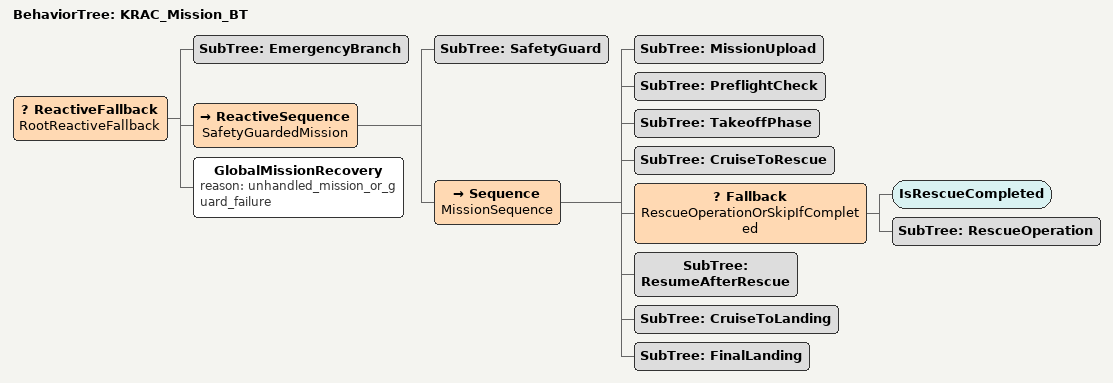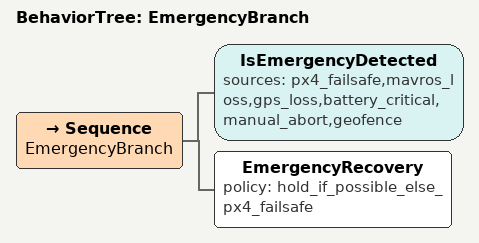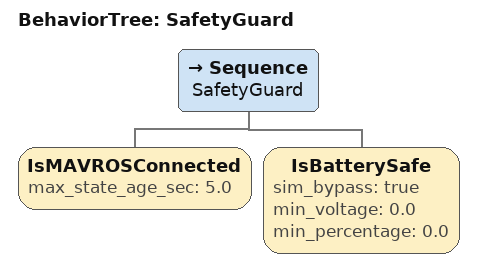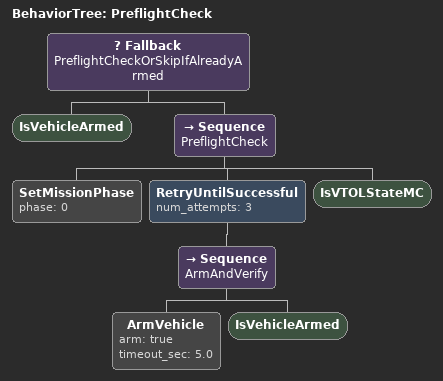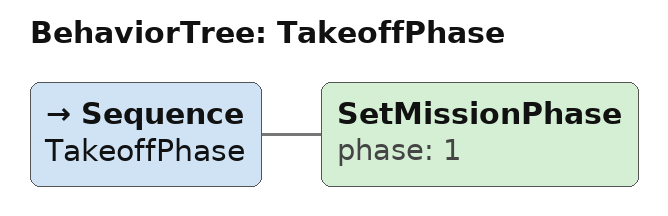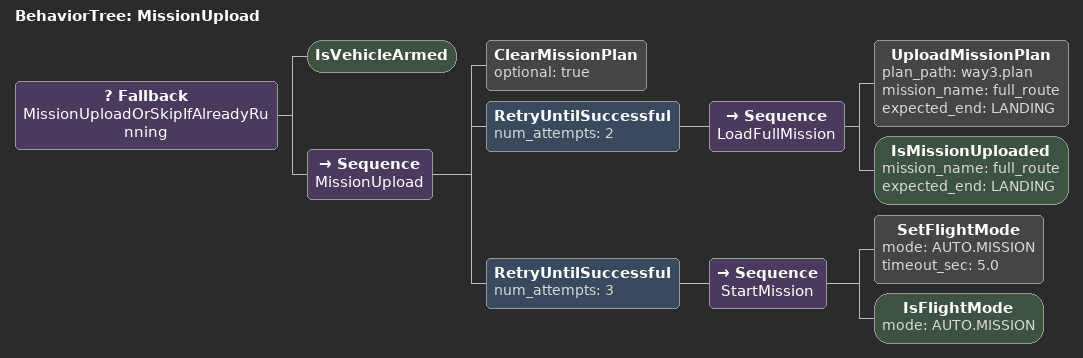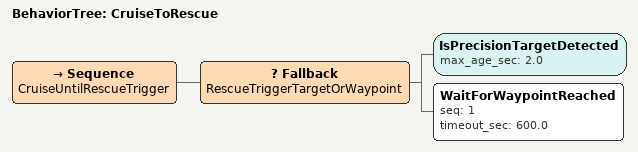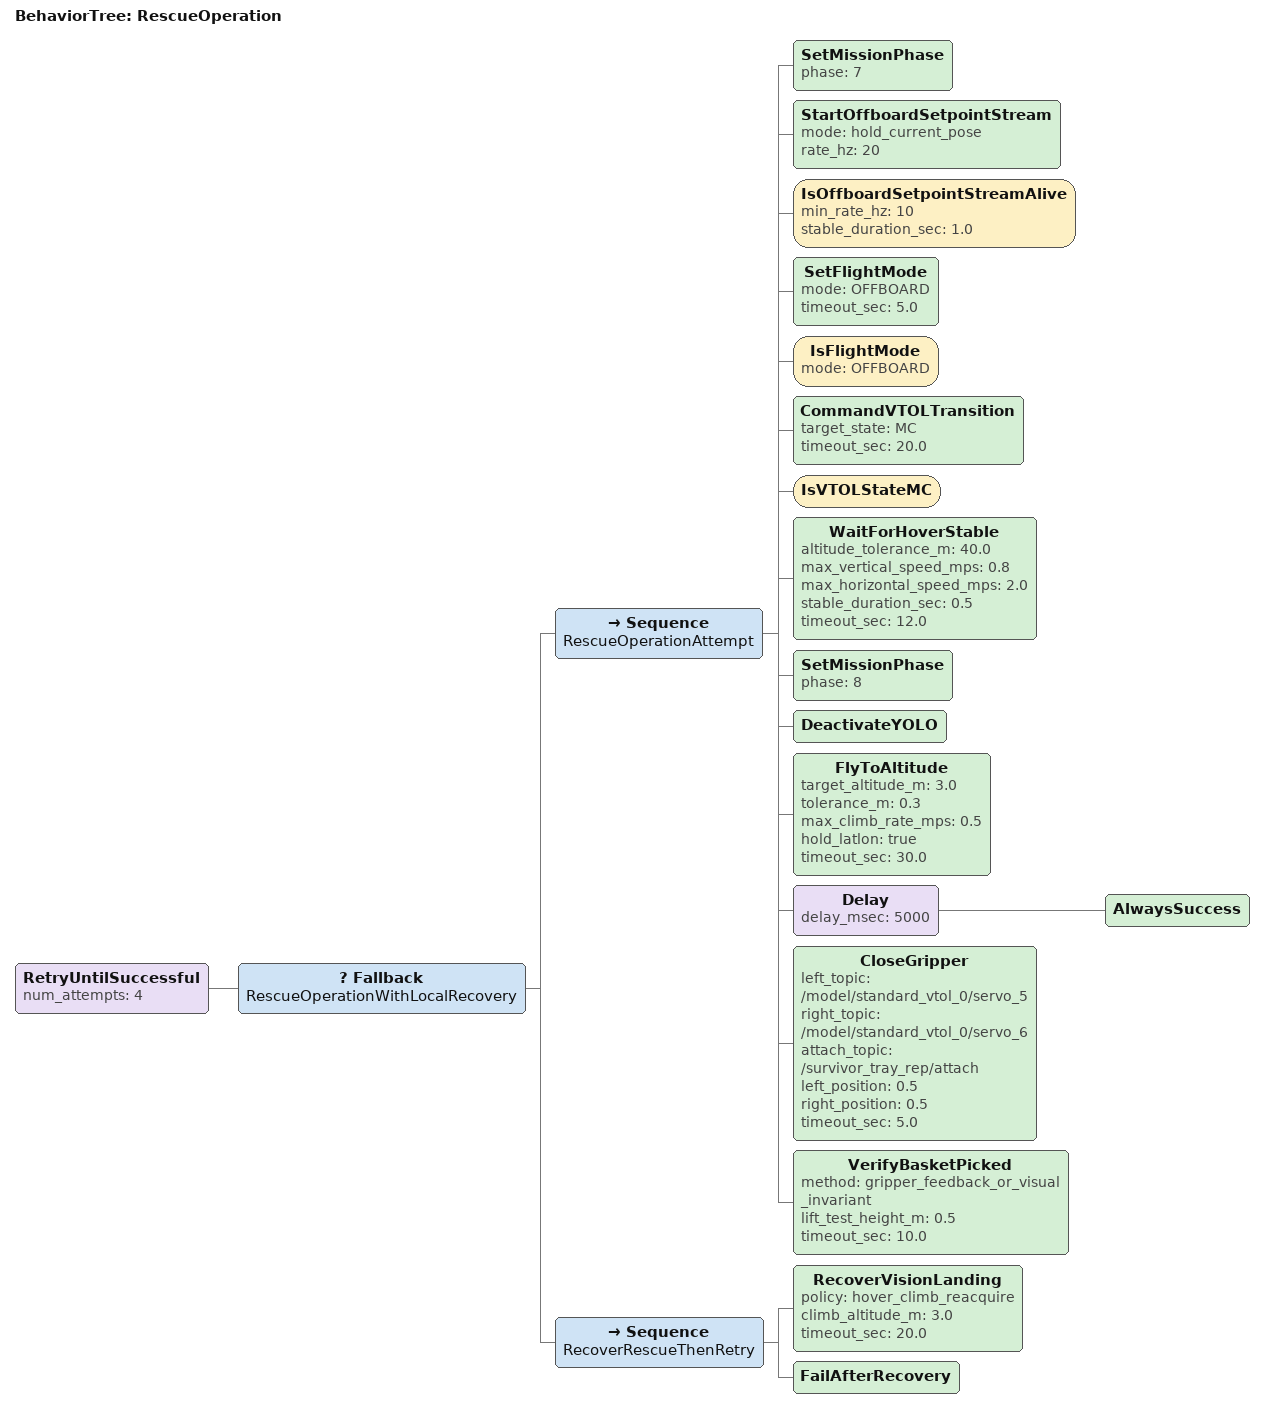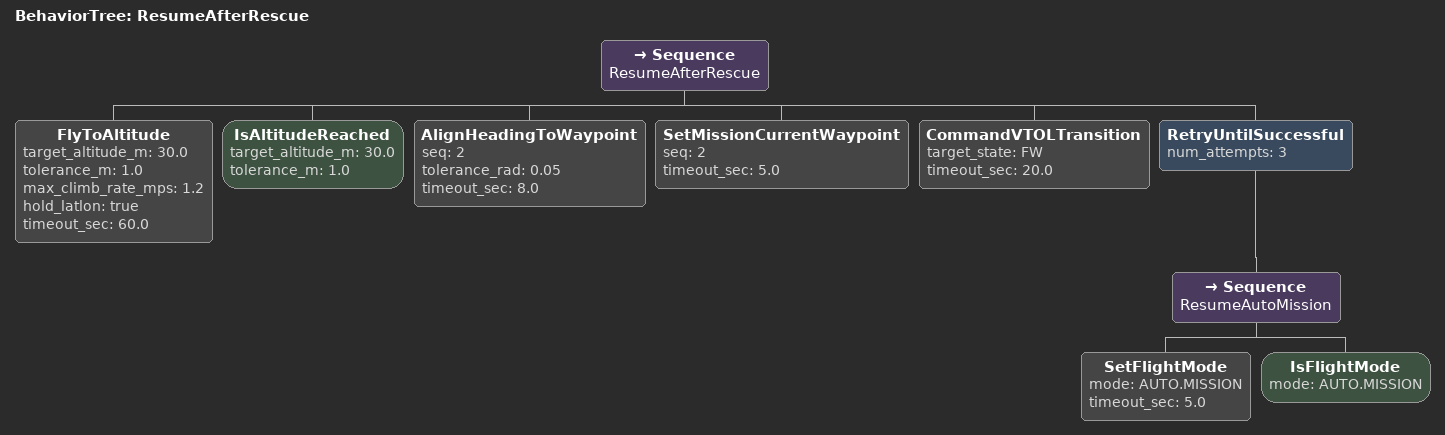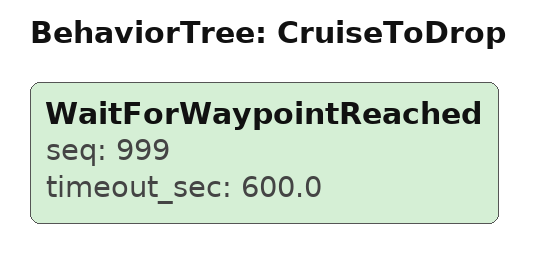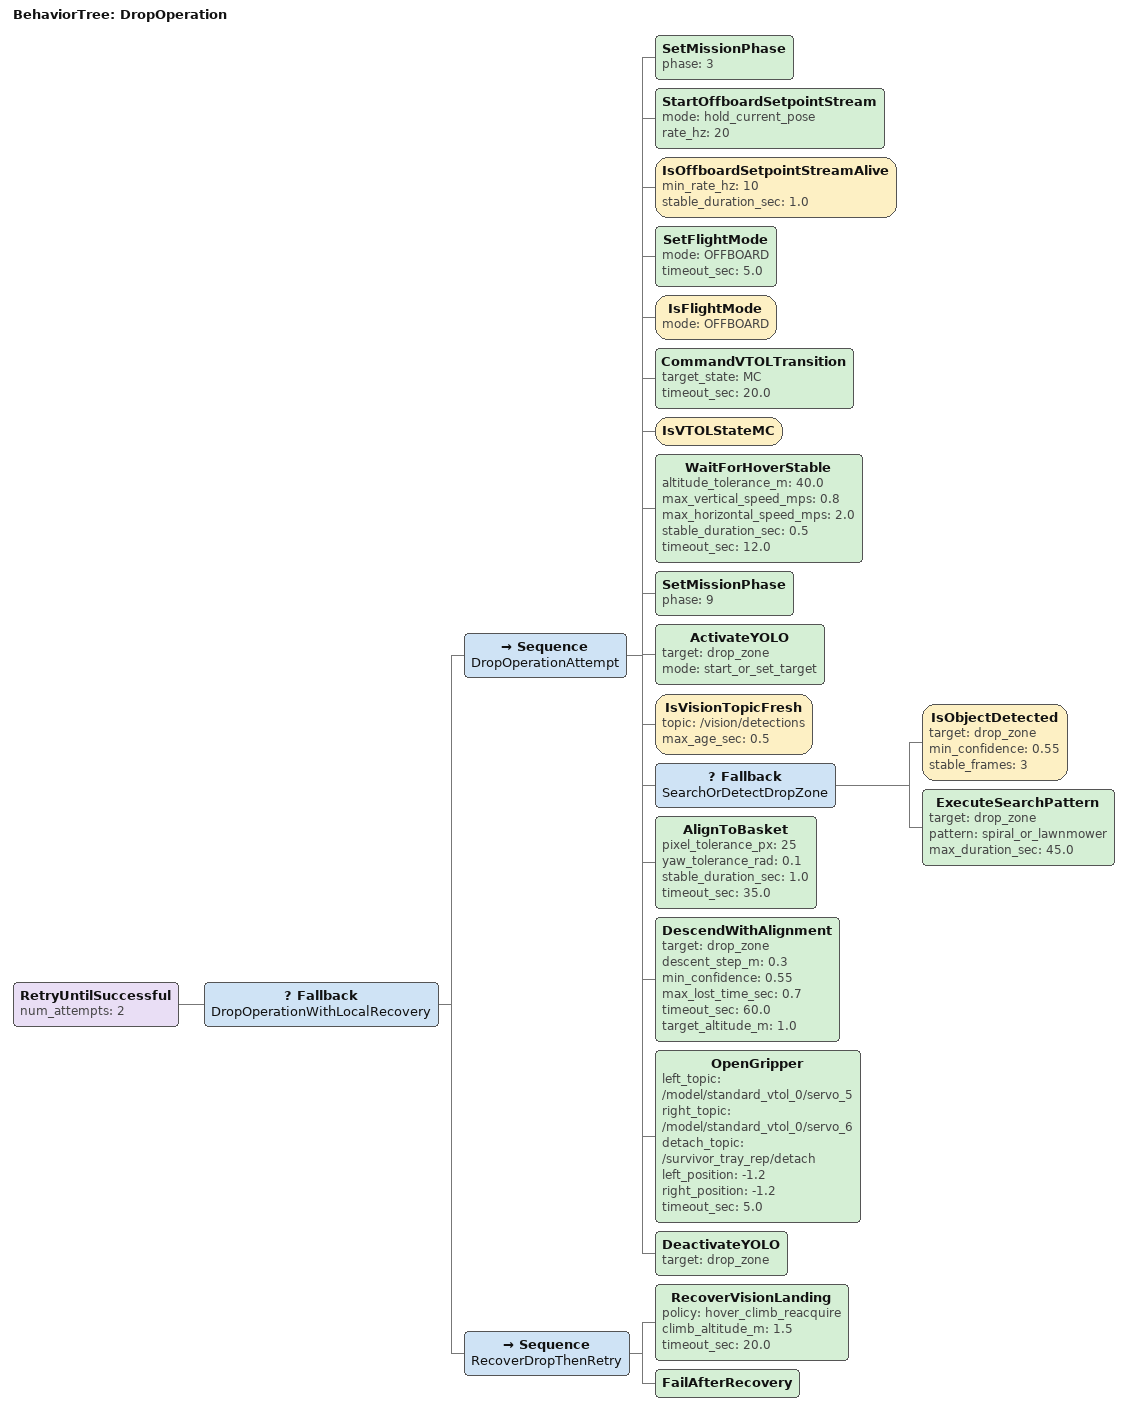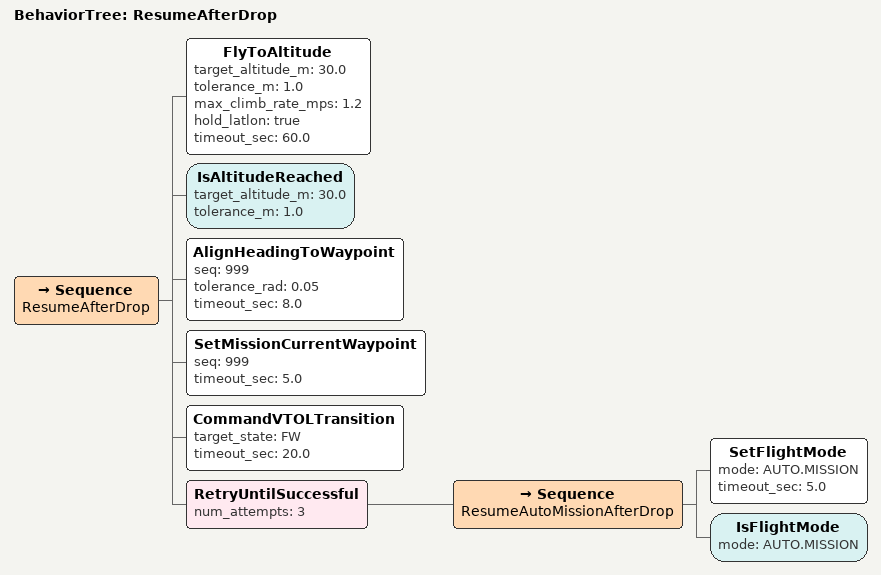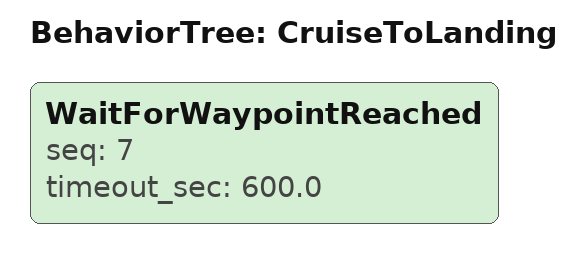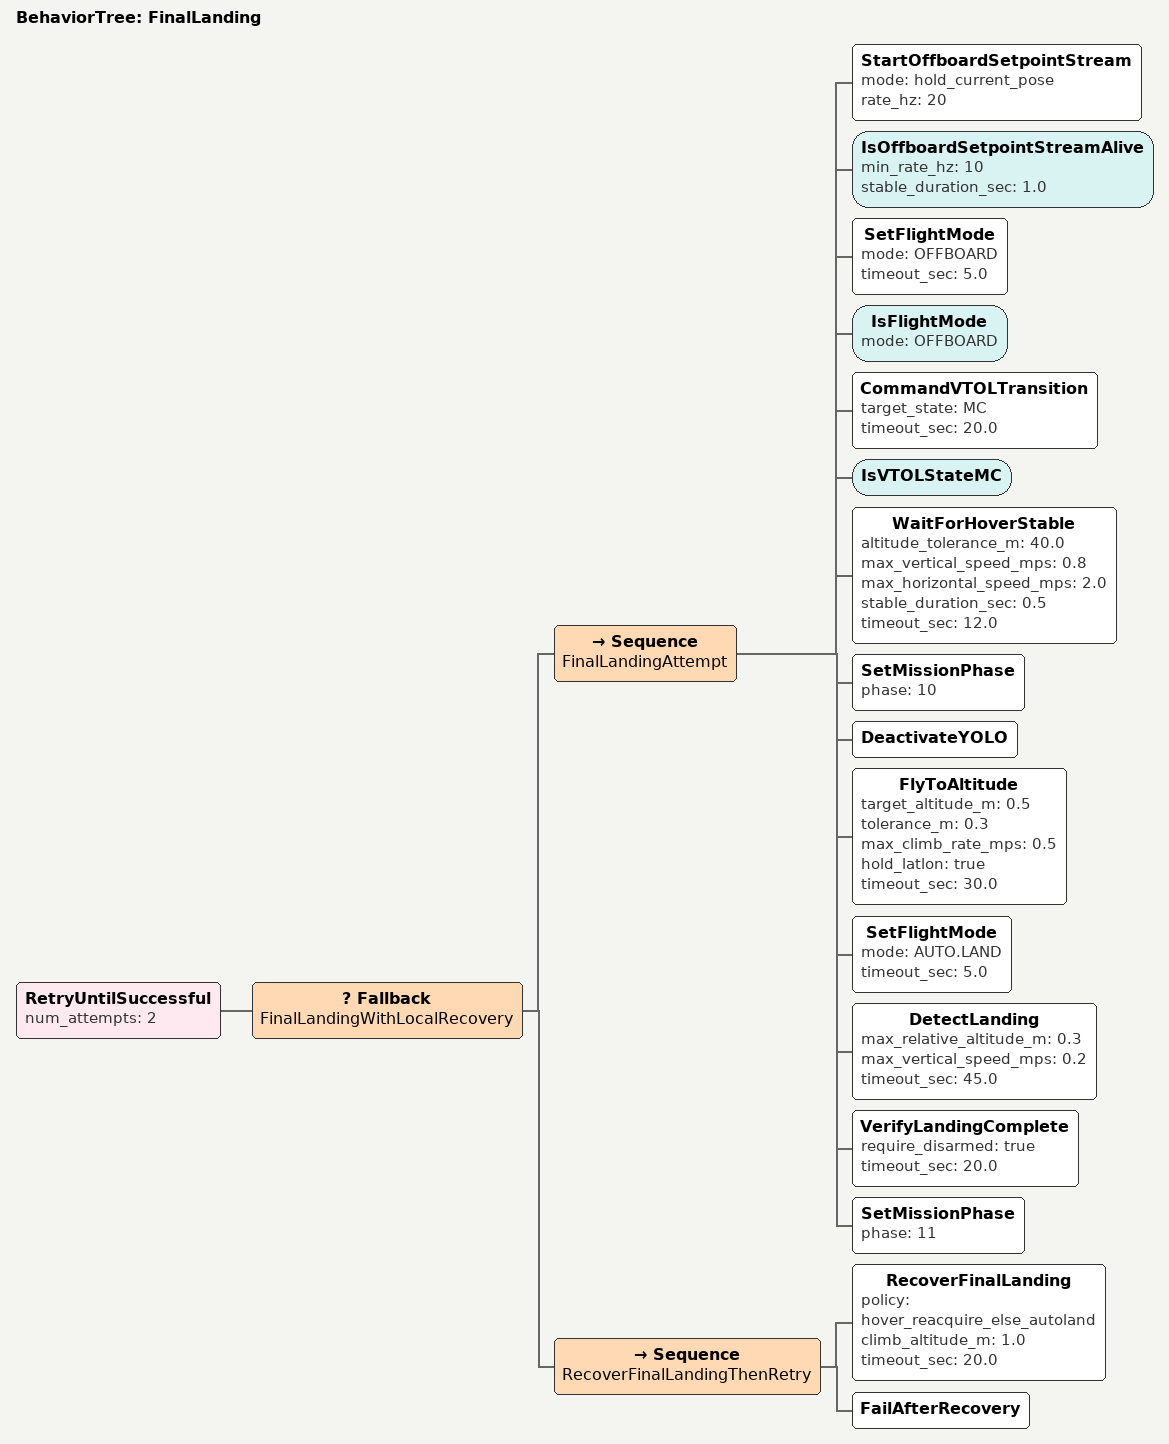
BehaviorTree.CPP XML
<?xml version="1.0" encoding="UTF-8"?>
<root BTCPP_format="4" main_tree_to_execute="KRAC_Mission_BT">

  <BehaviorTree ID="KRAC_Mission_BT">
    <ReactiveFallback name="RootReactiveFallback">
      <SubTree ID="EmergencyBranch"/>
      <ReactiveSequence name="SafetyGuardedMission">
        <SubTree ID="SafetyGuard"/>
        <Sequence name="MissionSequence">
          <SubTree ID="MissionUpload"/>
          <SubTree ID="PreflightCheck"/>
          <SubTree ID="TakeoffPhase"/>
          <SubTree ID="CruiseToRescue"/>
          <Fallback name="RescueOperationOrSkipIfCompleted">
            <IsRescueCompleted/>
            <SubTree ID="RescueOperation"/>
          </Fallback>
          <SubTree ID="ResumeAfterRescue"/>
          <!-- CruiseToDrop/DropOperation/ResumeAfterDrop disabled: way3.plan has no
               drop-zone waypoint yet. Re-enable once a real seq is available. -->
          <SubTree ID="CruiseToLanding"/>
          <SubTree ID="FinalLanding"/>
        </Sequence>
      </ReactiveSequence>
      <GlobalMissionRecovery reason="unhandled_mission_or_guard_failure"/>
    </ReactiveFallback>
  </BehaviorTree>

  <BehaviorTree ID="EmergencyBranch">
    <Sequence name="EmergencyBranch">
      <IsEmergencyDetected sources="px4_failsafe,mavros_loss,gps_loss,battery_critical,manual_abort,geofence"/>
      <EmergencyRecovery policy="hold_if_possible_else_px4_failsafe"/>
    </Sequence>
  </BehaviorTree>

  <BehaviorTree ID="SafetyGuard">
    <Sequence name="SafetyGuard">
      <IsMAVROSConnected max_state_age_sec="5.0"/>
      <IsBatterySafe sim_bypass="true" min_voltage="0.0" min_percentage="0.0"/>
    </Sequence>
  </BehaviorTree>

  <BehaviorTree ID="PreflightCheck">
    <Fallback name="PreflightCheckOrSkipIfAlreadyArmed">
      <IsVehicleArmed/>
      <Sequence name="PreflightCheck">
        <SetMissionPhase phase="0"/>
        <RetryUntilSuccessful num_attempts="3">
          <Sequence name="ArmAndVerify">
            <ArmVehicle arm="true" timeout_sec="5.0"/>
            <IsVehicleArmed/>
          </Sequence>
        </RetryUntilSuccessful>
        <IsVTOLStateMC/>
      </Sequence>
    </Fallback>
  </BehaviorTree>

  <BehaviorTree ID="TakeoffPhase">
    <Sequence name="TakeoffPhase">
      <SetMissionPhase phase="1"/>
    </Sequence>
  </BehaviorTree>

  <BehaviorTree ID="MissionUpload">
    <Fallback name="MissionUploadOrSkipIfAlreadyRunning">
      <IsVehicleArmed/>
      <Sequence name="MissionUpload">
        <ClearMissionPlan optional="true"/>
        <RetryUntilSuccessful num_attempts="2">
          <Sequence name="LoadFullMission">
            <UploadMissionPlan plan_path="way3.plan" mission_name="full_route" expected_end="LANDING"/>
            <IsMissionUploaded mission_name="full_route" expected_end="LANDING"/>
          </Sequence>
        </RetryUntilSuccessful>
        <RetryUntilSuccessful num_attempts="3">
          <Sequence name="StartMission">
            <SetFlightMode mode="AUTO.MISSION" timeout_sec="5.0"/>
            <IsFlightMode mode="AUTO.MISSION"/>
          </Sequence>
        </RetryUntilSuccessful>
      </Sequence>
    </Fallback>
  </BehaviorTree>

  <BehaviorTree ID="CruiseToRescue">
    <Sequence name="CruiseUntilRescueTrigger">
      <Fallback name="RescueTriggerTargetOrWaypoint">
        <IsPrecisionTargetDetected max_age_sec="2.0"/>
        <WaitForWaypointReached seq="1" timeout_sec="600.0"/>
      </Fallback>
    </Sequence>
  </BehaviorTree>

  <BehaviorTree ID="RescueOperation">
    <RetryUntilSuccessful num_attempts="4">
      <Fallback name="RescueOperationWithLocalRecovery">
        <Sequence name="RescueOperationAttempt">
          <SetMissionPhase phase="7"/>
          <StartOffboardSetpointStream mode="hold_current_pose" rate_hz="20"/>
          <IsOffboardSetpointStreamAlive min_rate_hz="10" stable_duration_sec="1.0"/>
          <SetFlightMode mode="OFFBOARD" timeout_sec="5.0"/>
          <IsFlightMode mode="OFFBOARD"/>
          <CommandVTOLTransition target_state="MC" timeout_sec="20.0"/>
          <IsVTOLStateMC/>
          <WaitForHoverStable altitude_tolerance_m="40.0" max_vertical_speed_mps="0.8" max_horizontal_speed_mps="2.0" stable_duration_sec="0.5" timeout_sec="12.0"/>
          <SetMissionPhase phase="8"/>
          <DeactivateYOLO/>
          <FlyToAltitude target_altitude_m="3.0" tolerance_m="0.3" max_climb_rate_mps="0.5" hold_latlon="true" timeout_sec="30.0"/>
          <Delay delay_msec="5000"><AlwaysSuccess/></Delay>
          <CloseGripper left_topic="/model/standard_vtol_0/servo_5" right_topic="/model/standard_vtol_0/servo_6" attach_topic="/survivor_tray_rep/attach" left_position="0.5" right_position="0.5" timeout_sec="5.0"/>
          <VerifyBasketPicked method="gripper_feedback_or_visual_invariant" lift_test_height_m="0.5" timeout_sec="10.0"/>
        </Sequence>
        <Sequence name="RecoverRescueThenRetry">
          <RecoverVisionLanding policy="hover_climb_reacquire" climb_altitude_m="3.0" timeout_sec="20.0"/>
          <FailAfterRecovery/>
        </Sequence>
      </Fallback>
    </RetryUntilSuccessful>
  </BehaviorTree>

  <!-- 구조 후에는 OFFBOARD에서 안전 고도로 재상승한 뒤 WP5_BACK(seq2)부터
       AUTO.MISSION을 재개한다. REP 저고도/재상승 mission item은 제거되어,
       REP/final landing 외 구간은 고정익 AUTO.MISSION으로만 진행된다. -->
  <BehaviorTree ID="ResumeAfterRescue">
    <Sequence name="ResumeAfterRescue">
      <FlyToAltitude target_altitude_m="30.0" tolerance_m="1.0" max_climb_rate_mps="1.2" hold_latlon="true" timeout_sec="60.0"/>
      <IsAltitudeReached target_altitude_m="30.0" tolerance_m="1.0"/>
      <AlignHeadingToWaypoint seq="2" tolerance_rad="0.05" timeout_sec="8.0"/>
      <SetMissionCurrentWaypoint seq="2" timeout_sec="5.0"/>
      <CommandVTOLTransition target_state="FW" timeout_sec="20.0"/>
      <RetryUntilSuccessful num_attempts="3">
        <Sequence name="ResumeAutoMission">
          <SetFlightMode mode="AUTO.MISSION" timeout_sec="5.0"/>
          <IsFlightMode mode="AUTO.MISSION"/>
        </Sequence>
      </RetryUntilSuccessful>
    </Sequence>
  </BehaviorTree>

  <!-- 현재 MissionSequence에서 미참조 (way3.plan에 드롭존 웨이포인트 없음). -->
  <BehaviorTree ID="CruiseToDrop">
    <!-- disabled placeholder: 실제 드롭존 좌표/seq 확정 시 갱신 -->
    <WaitForWaypointReached seq="999" timeout_sec="600.0"/>
  </BehaviorTree>

  <!-- 현재 MissionSequence에서 미참조 (way3.plan에 드롭존 웨이포인트 없음). -->
  <BehaviorTree ID="DropOperation">
    <RetryUntilSuccessful num_attempts="2">
      <Fallback name="DropOperationWithLocalRecovery">
        <Sequence name="DropOperationAttempt">
          <SetMissionPhase phase="3"/>
          <StartOffboardSetpointStream mode="hold_current_pose" rate_hz="20"/>
          <IsOffboardSetpointStreamAlive min_rate_hz="10" stable_duration_sec="1.0"/>
          <SetFlightMode mode="OFFBOARD" timeout_sec="5.0"/>
          <IsFlightMode mode="OFFBOARD"/>
          <CommandVTOLTransition target_state="MC" timeout_sec="20.0"/>
          <IsVTOLStateMC/>
          <WaitForHoverStable altitude_tolerance_m="40.0" max_vertical_speed_mps="0.8" max_horizontal_speed_mps="2.0" stable_duration_sec="0.5" timeout_sec="12.0"/>
          <SetMissionPhase phase="9"/>
          <ActivateYOLO target="drop_zone" mode="start_or_set_target"/>
          <IsVisionTopicFresh topic="/vision/detections" max_age_sec="0.5"/>
          <Fallback name="SearchOrDetectDropZone">
            <IsObjectDetected target="drop_zone" min_confidence="0.55" stable_frames="3"/>
            <ExecuteSearchPattern target="drop_zone" pattern="spiral_or_lawnmower" max_duration_sec="45.0"/>
          </Fallback>
          <AlignToBasket pixel_tolerance_px="25" yaw_tolerance_rad="0.1" stable_duration_sec="1.0" timeout_sec="35.0"/>
          <DescendWithAlignment target="drop_zone" descent_step_m="0.3" min_confidence="0.55" max_lost_time_sec="0.7" timeout_sec="60.0" target_altitude_m="1.0"/>
          <OpenGripper left_topic="/model/standard_vtol_0/servo_5" right_topic="/model/standard_vtol_0/servo_6" detach_topic="/survivor_tray_rep/detach" left_position="-1.2" right_position="-1.2" timeout_sec="5.0"/>
          <DeactivateYOLO target="drop_zone"/>
        </Sequence>
        <Sequence name="RecoverDropThenRetry">
          <RecoverVisionLanding policy="hover_climb_reacquire" climb_altitude_m="1.5" timeout_sec="20.0"/>
          <FailAfterRecovery/>
        </Sequence>
      </Fallback>
    </RetryUntilSuccessful>
  </BehaviorTree>

  <!-- 현재 MissionSequence에서 미참조 (way3.plan에 드롭존 웨이포인트 없음). -->
  <BehaviorTree ID="ResumeAfterDrop">
    <Sequence name="ResumeAfterDrop">
      <FlyToAltitude target_altitude_m="30.0" tolerance_m="1.0" max_climb_rate_mps="1.2" hold_latlon="true" timeout_sec="60.0"/>
      <IsAltitudeReached target_altitude_m="30.0" tolerance_m="1.0"/>
      <!-- drop 이후 순항 재개 지점. 실제 .plan 확정 시 조정 -->
      <AlignHeadingToWaypoint seq="999" tolerance_rad="0.05" timeout_sec="8.0"/>
      <SetMissionCurrentWaypoint seq="999" timeout_sec="5.0"/>
      <CommandVTOLTransition target_state="FW" timeout_sec="20.0"/>
      <RetryUntilSuccessful num_attempts="3">
        <Sequence name="ResumeAutoMissionAfterDrop">
          <SetFlightMode mode="AUTO.MISSION" timeout_sec="5.0"/>
          <IsFlightMode mode="AUTO.MISSION"/>
        </Sequence>
      </RetryUntilSuccessful>
    </Sequence>
  </BehaviorTree>

  <BehaviorTree ID="CruiseToLanding">
    <!-- landing_wp_seq (krac_bt_params.yaml 기본값 7 = HOME_RETURN 도착).
         seq8 HOME_VTOL_LAND는 PX4 mission feasibility/safety net이며,
         BT는 seq7에서 OFFBOARD로 개입해 자체 최종 착륙을 수행한다. -->
    <WaitForWaypointReached seq="7" timeout_sec="600.0"/>
  </BehaviorTree>

  <BehaviorTree ID="FinalLanding">
    <RetryUntilSuccessful num_attempts="2">
      <Fallback name="FinalLandingWithLocalRecovery">
        <Sequence name="FinalLandingAttempt">
          <StartOffboardSetpointStream mode="hold_current_pose" rate_hz="20"/>
          <IsOffboardSetpointStreamAlive min_rate_hz="10" stable_duration_sec="1.0"/>
          <SetFlightMode mode="OFFBOARD" timeout_sec="5.0"/>
          <IsFlightMode mode="OFFBOARD"/>
          <CommandVTOLTransition target_state="MC" timeout_sec="20.0"/>
          <IsVTOLStateMC/>
          <WaitForHoverStable altitude_tolerance_m="40.0" max_vertical_speed_mps="0.8" max_horizontal_speed_mps="2.0" stable_duration_sec="0.5" timeout_sec="12.0"/>
          <SetMissionPhase phase="10"/>
          <DeactivateYOLO/>
          <FlyToAltitude target_altitude_m="0.5" tolerance_m="0.3" max_climb_rate_mps="0.5" hold_latlon="true" timeout_sec="30.0"/>
          <SetFlightMode mode="AUTO.LAND" timeout_sec="5.0"/>
          <DetectLanding max_relative_altitude_m="0.3" max_vertical_speed_mps="0.2" timeout_sec="45.0"/>
          <VerifyLandingComplete require_disarmed="true" timeout_sec="20.0"/>
          <SetMissionPhase phase="11"/>
        </Sequence>
        <Sequence name="RecoverFinalLandingThenRetry">
          <RecoverFinalLanding policy="hover_reacquire_else_autoland" climb_altitude_m="1.0" timeout_sec="20.0"/>
          <FailAfterRecovery/>
        </Sequence>
      </Fallback>
    </RetryUntilSuccessful>
  </BehaviorTree>

</root>
